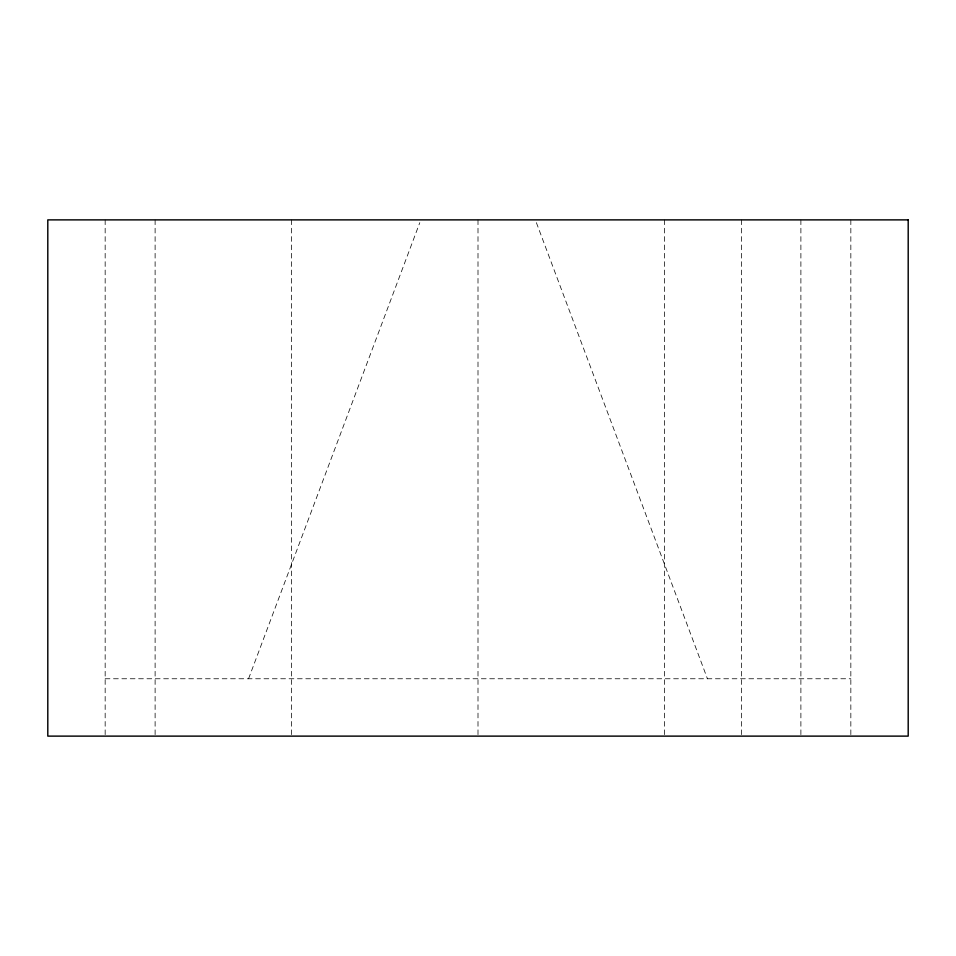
<?xml version="1.0" encoding="UTF-8"?>
<svg xmlns="http://www.w3.org/2000/svg" width="956" height="956" viewBox="0 0 956 956"><rect width="100%" height="100%" fill="white"/><g stroke="black" fill="none" stroke-linecap="round" stroke-linejoin="round"><path stroke-width="0.72" stroke-dasharray="4.78 3.58" d="M248.56 678.76L419.792 222.664M105.16 678.76L850.84 678.76M536.388 222.664L707.44 678.76M850.84 219.88L850.84 734.65M800.889 219.88L800.889 734.65M741.641 219.88L741.641 734.65M664.42 219.88L664.42 734.65M478 219.88L478 734.65M291.58 219.88L291.58 734.65M155.111 219.88L155.111 734.65M105.16 219.88L105.16 734.65"/><path stroke-width="1.43" d="M908.2 219.88L47.8 219.88L47.8 736.12L908.2 736.12L908.2 219.88"/></g></svg>
